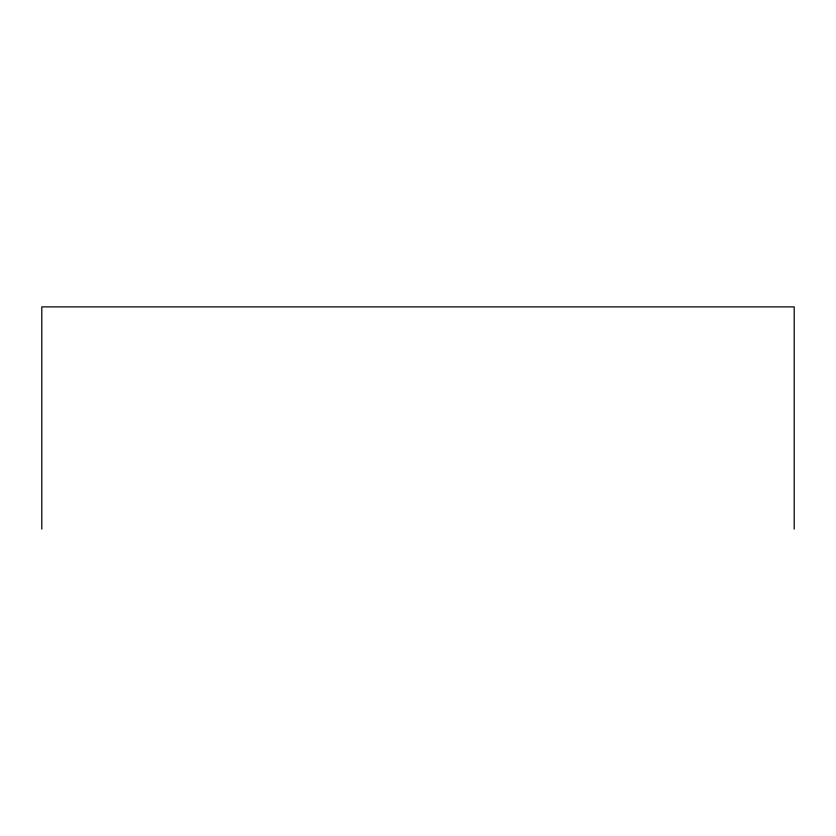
<?xml version="1.0" encoding="UTF-8"?>
<svg xmlns="http://www.w3.org/2000/svg" width="836" height="836" viewBox="0 0 836 836"><rect width="100%" height="100%" fill="white"/><g stroke="black" fill="none" stroke-linecap="round" stroke-linejoin="round"><path stroke-width="1.25" d="M794.2 529.125L794.2 306.875L41.8 306.875L41.8 529.125"/></g></svg>
